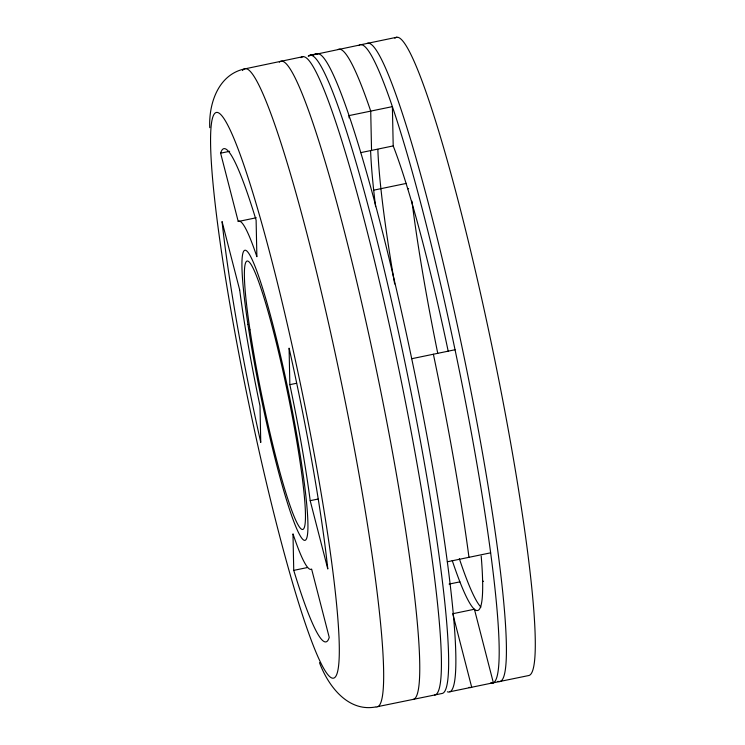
<?xml version="1.0" encoding="UTF-8"?>
<svg xmlns="http://www.w3.org/2000/svg" width="745" height="745" viewBox="0 0 745 745"><rect width="100%" height="100%" fill="white"/><g stroke="black" fill="none" stroke-linecap="round" stroke-linejoin="round"><path stroke-width="1.12" d="M209.755 127.674C208.647 103.89 218.089 74.994 243.997 69.052L302.898 56.685M359.751 45.007L308.663 55.81L317.677 53.668L310.116 55.195M396.759 37.25L360.999 44.7M220.622 153.181A251.829 23.775 78.3 0 1 256.112 220.185L256.876 256.699A177.766 16.781 78.3 0 0 238.232 221.498L220.622 153.181L229.646 151.309M360.71 152.641L393.202 145.918L392.382 106.628L349.06 115.596L349.107 117.906M373.683 190.171L406.453 183.382M238.232 221.498L256.28 217.764M407.738 188.792L408.642 188.606M411.724 358.717L455.046 349.75M289.852 384.662L289.088 348.148A251.829 23.775 78.3 0 1 327.8 568.994L310.19 500.677A177.766 16.781 78.3 0 0 289.852 384.662L296.622 383.256M310.19 500.677L318.087 499.038M293.744 570.372A251.829 23.775 78.3 0 0 329.225 637.385L311.615 569.059A177.766 16.781 78.3 0 1 292.981 533.858L293.744 570.372L307.285 567.569M447.317 561.795L490.638 552.827M449.077 584.099L459.907 581.854M482.62 581.417L483.524 581.23M450.036 691.732L493.358 682.765L474.416 609.242L452.746 613.731L471.697 687.244A325.9 30.768 78.3 0 1 469.08 687.309M378.06 706.558L441.906 693.511A325.9 30.768 78.3 0 0 404.321 359.341A325.9 30.768 78.3 0 0 308.225 56.192M492.11 683.072L528.559 675.566A325.9 30.768 78.3 0 0 490.964 341.396A325.9 30.768 78.3 0 0 394.869 38.256M375.843 706.931C347.84 712.304 328.107 685.838 319.484 662.631M371.541 150.397L370.721 111.107A325.9 30.768 78.3 0 0 338.09 49.496M481.196 556.059A251.829 23.775 78.3 0 1 452.224 560.482M375.601 206.672A251.829 23.775 78.3 0 1 370.619 150.881M393.202 145.918A251.829 23.775 78.3 0 1 448.192 351.184M358.941 45.566A325.9 30.768 78.3 0 1 456.843 358.392A325.9 30.768 78.3 0 1 490.75 682.83M480.916 607.082A251.829 23.775 78.3 0 1 459.348 558.703M394.673 283.975A251.829 23.775 78.3 0 1 377.845 149.382M433.385 354.229A325.9 30.768 78.3 0 1 468.978 557.316M316.429 53.975A325.9 30.768 78.3 0 1 414.49 372.062A325.9 30.768 78.3 0 1 447.419 691.798M279.338 62.17A325.9 30.768 78.3 0 1 375.433 365.32A325.9 30.768 78.3 0 1 413.028 699.49M300.999 57.691A325.9 30.768 78.3 0 1 397.094 360.841A325.9 30.768 78.3 0 1 434.689 695.001M242.497 70.542A325.9 30.768 78.3 0 1 339.105 371.69A325.9 30.768 78.3 0 1 376.216 706.986M437.743 353.279A251.829 23.775 78.3 0 1 411.948 201.169M366.978 43.517A325.9 30.768 78.3 0 1 465.038 361.595A325.9 30.768 78.3 0 1 497.967 681.33M239.667 289.889L222.057 221.563A251.829 23.775 78.3 0 0 260.759 442.418L259.996 405.904A177.766 16.781 78.3 0 1 239.667 289.889M247.936 324.457A148.134 13.987 78.3 0 0 304.882 540.358A148.134 13.987 78.3 0 0 271.962 321.03A148.134 13.987 78.3 0 0 247.936 324.457M221.47 251.624A288.864 27.276 78.3 0 0 332.708 678.192A288.864 27.276 78.3 0 0 270.603 256.029A288.864 27.276 78.3 0 0 221.47 251.624M249.957 329.765A137.024 12.935 78.3 0 0 302.628 529.471A137.024 12.935 78.3 0 0 272.186 326.599A137.024 12.935 78.3 0 0 249.957 329.765"/></g></svg>
